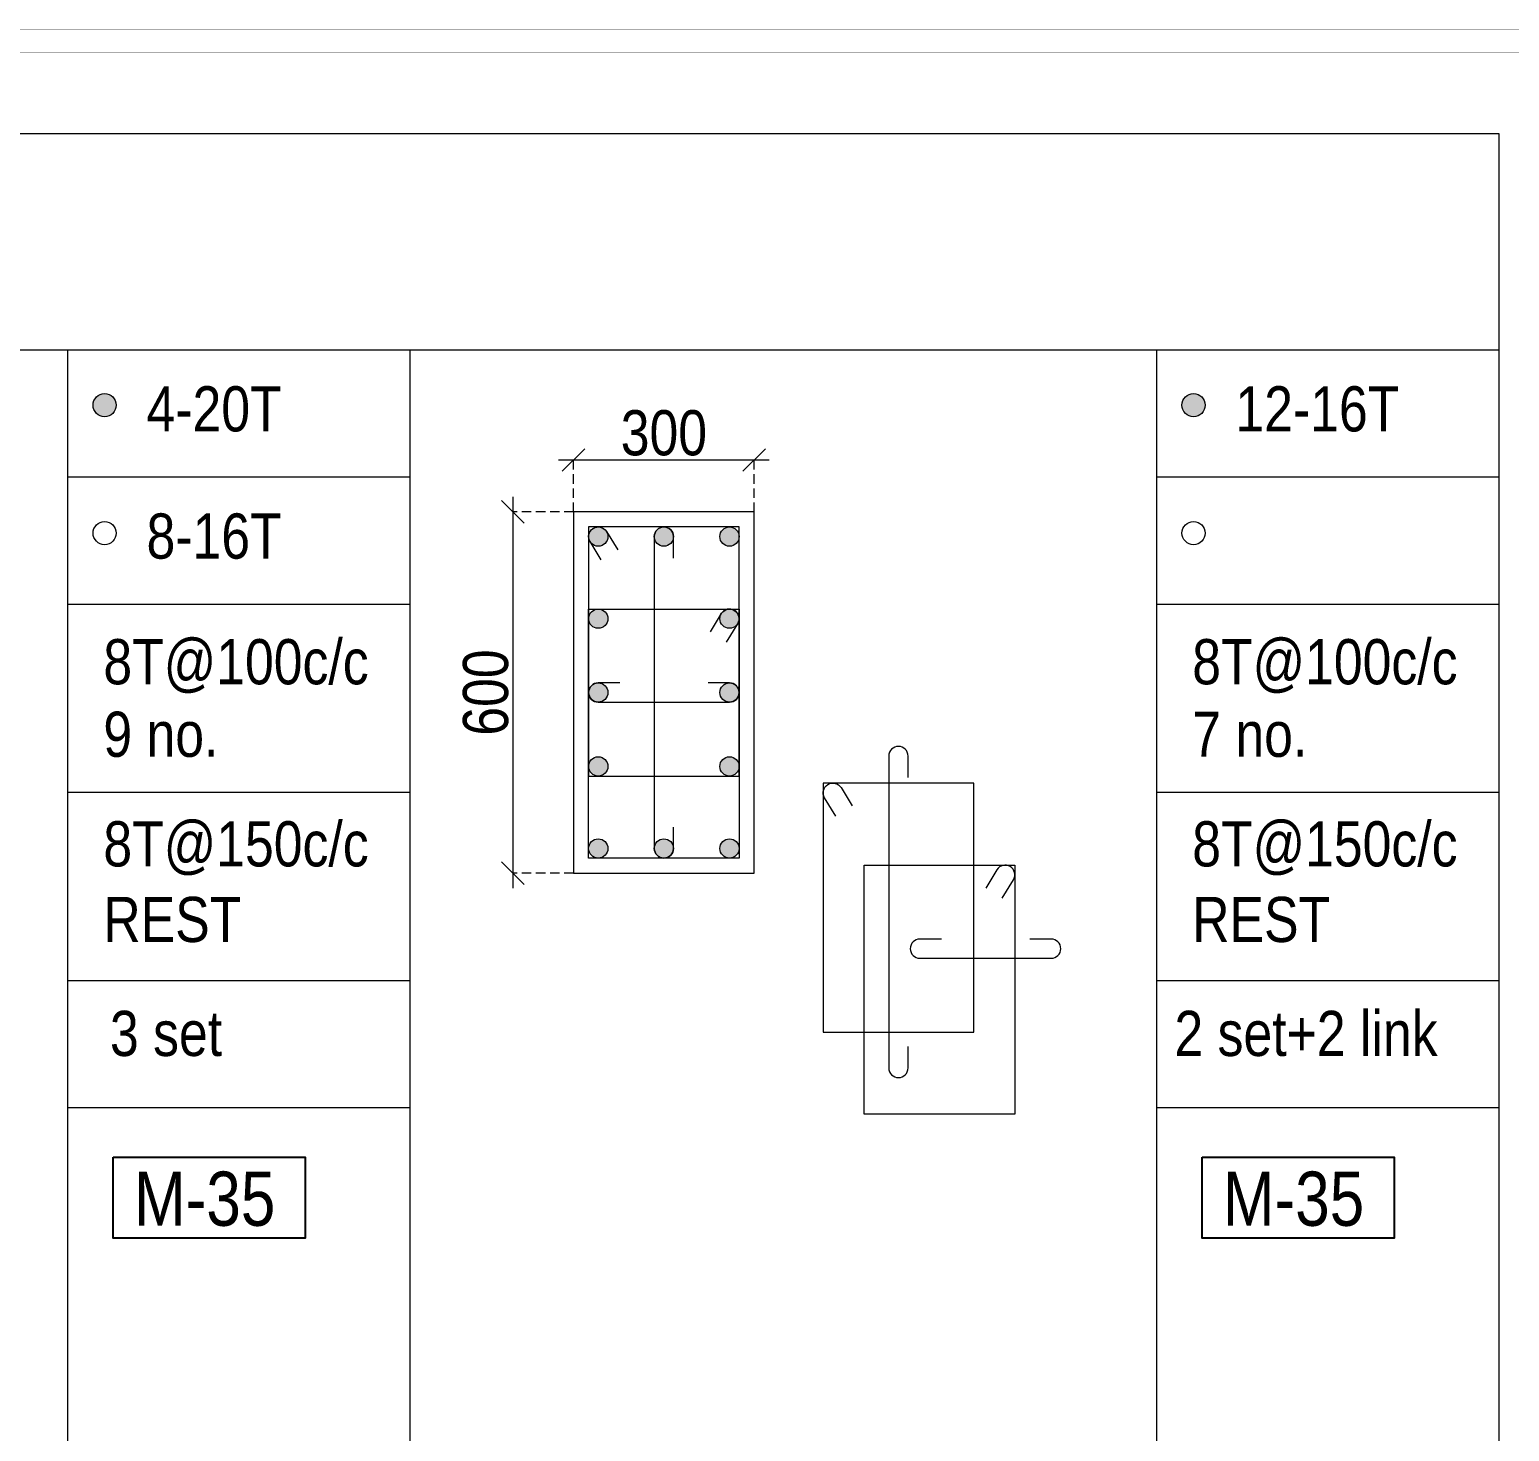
# Model space of a CAD drawing. Header units: millimetres. Extents: x 1112055 to 3390982, y -148532 to 766891.
# Drawn here: x 2062742 to 2072572, y 375020 to 384332 of the extents above; entities that cross this region are included whole.
import ezdxf
from ezdxf.enums import TextEntityAlignment as Align

# ---------------------------------------------------------------- set-up
doc = ezdxf.new("R2010")
doc.units = ezdxf.units.MM
doc.header["$PDMODE"] = 35
doc.header["$PDSIZE"] = -25
doc.linetypes.add('DASHED2', pattern=[0.375, 0.25, -0.125])
doc.linetypes.add('Hidden', pattern=[9.525, 6.35, -3.175])
for name, color, linetype, lineweight in [('B COL. SIZE DIM', 220, 'Continuous', 25), ('B COLSCH', 204, 'Continuous', 20), ('B COLUMN', 1, 'Hidden', 9), ('B STEEL', 34, 'Continuous', 15), ('B TITLE BLOCK', 250, 'Continuous', 0)]:
    doc.layers.add(name, color=color, linetype=linetype, lineweight=lineweight)
doc.layers.add('B TEXT', color=7, linetype='Continuous')
doc.styles.add('dim inside', font='romans.shx', dxfattribs={"width": 0.8, "height": 125})
doc.styles.add('SWINC', font='swissc.ttf')
doc.dimstyles.new('dim inside', dxfattribs={"dimtxt": 125, "dimasz": 100, "dimexe": 0, "dimexo": 0, "dimgap": 10, "dimtad": 0, "dimdec": 0, "dimzin": 0, "dimdsep": 46, "dimtxsty": 'dim inside', "dimblk": 'SMALL', "dimcen": 0.09, "dimadec": 0, "dimazin": 0, "dimtfac": 1, "dimtdec": 0, "dimtofl": 0, "dimtmove": 0, "dimatfit": 3, "dimfxl": 1, "dimtolj": 1, "dimtzin": 0, "dimarcsym": 2})

# ---------------------------------------------------------------- blocks, each defined once
blk = doc.blocks.new('_Oblique')
at = {"color": 0, "linetype": 'ByBlock', "lineweight": -2}
blk.add_line((-0.5, -0.5), (0.5, 0.5), dxfattribs=at)
blk = doc.blocks.new('*D1709')
at = {"layer": 'B COL. SIZE DIM', "color": 250, "lineweight": 9, "ltscale": 250, "transparency": 16777216}
blk.add_line((2066255.6, 381473.1), (2067655.6, 381473.1), dxfattribs=at)
at = {"layer": 'B COL. SIZE DIM', "color": 250, "linetype": 'DASHED2', "lineweight": 9, "ltscale": 250, "transparency": 16777216}
for p, q in [((2066355.6, 381128.2), (2066355.6, 381473.1)), ((2067555.6, 381128.2), (2067555.6, 381473.1))]:
    blk.add_line(p, q, dxfattribs=at)
at = {"layer": 'Defpoints', "color": 0, "ltscale": 250, "transparency": 16777216}
for p in [(2067555.6, 381473.1), (2066355.6, 381128.2), (2067555.6, 381128.2)]:
    blk.add_point(p, dxfattribs=at)
at = {"layer": 'B COL. SIZE DIM', "color": 250, "lineweight": 9, "ltscale": 250, "transparency": 16777216, "xscale": 150, "yscale": 150, "zscale": 150, "rotation": 180}
blk.add_blockref('_Oblique', (2066355.6, 381473.1), dxfattribs=at)
at = {"layer": 'B COL. SIZE DIM', "color": 250, "lineweight": 9, "ltscale": 250, "transparency": 16777216, "xscale": 150, "yscale": 150, "zscale": 150}
blk.add_blockref('_Oblique', (2067555.6, 381473.1), dxfattribs=at)
at = {"layer": 'B COL. SIZE DIM', "color": 6, "ltscale": 250, "transparency": 16777216, "insert": (2066955.6, 381651.9), "char_height": 300, "attachment_point": 5, "style": 'SWINC'}
blk.add_mtext('\\A1;300', dxfattribs=at)
blk = doc.blocks.new('*D1710')
at = {"layer": 'B COL. SIZE DIM', "color": 250, "lineweight": 9, "ltscale": 250, "transparency": 16777216}
blk.add_line((2065951.7, 381228.2), (2065951.7, 378628.2), dxfattribs=at)
at = {"layer": 'B COL. SIZE DIM', "color": 250, "linetype": 'DASHED2', "lineweight": 9, "ltscale": 250, "transparency": 16777216}
for p, q in [((2066355.6, 381128.2), (2065951.7, 381128.2)), ((2066355.6, 378728.2), (2065951.7, 378728.2))]:
    blk.add_line(p, q, dxfattribs=at)
at = {"layer": 'Defpoints', "color": 0, "ltscale": 250, "transparency": 16777216}
for p in [(2066355.6, 381128.2), (2065951.7, 378728.2), (2066355.6, 378728.2)]:
    blk.add_point(p, dxfattribs=at)
at = {"layer": 'B COL. SIZE DIM', "color": 250, "lineweight": 9, "ltscale": 250, "transparency": 16777216, "xscale": 150, "yscale": 150, "zscale": 150}
for p, rotation in [((2065951.7, 381128.2), 90), ((2065951.7, 378728.2), 270)]:
    blk.add_blockref('_Oblique', p, dxfattribs=dict(at, rotation=rotation))
at = {"layer": 'B COL. SIZE DIM', "color": 6, "ltscale": 250, "transparency": 16777216, "insert": (2065772.7, 379928.2), "char_height": 300, "attachment_point": 5, "rotation": 90, "style": 'SWINC'}
blk.add_mtext('\\A1;600', dxfattribs=at)

msp = doc.modelspace()

# ---------------------------------------------------------------- hatches: boundary and pattern name
at = {"layer": 'B STEEL', "lineweight": 9, "ltscale": 0.5}
h = msp.add_hatch(color=34, dxfattribs=at)
edge = h.paths.add_edge_path()
edge.add_arc((2063240.4, 381837.3), 76.8, 0, 360)
h = msp.add_hatch(color=34, dxfattribs=at)
edge = h.paths.add_edge_path()
edge.add_arc((2070474, 381837.3), 76.8, 0, 360)
h = msp.add_hatch(color=34, dxfattribs=at)
edge = h.paths.add_edge_path()
edge.add_arc((2066519.6, 380964.1), 64, 0, 360)
at = {"layer": 'B STEEL'}
h = msp.add_hatch(color=34, dxfattribs=at)
edge = h.paths.add_edge_path()
edge.add_arc((2066955.6, 380964.1), 64, 0, 360)
at = {"layer": 'B STEEL', "lineweight": 9, "ltscale": 0.5}
h = msp.add_hatch(color=34, dxfattribs=at)
edge = h.paths.add_edge_path()
edge.add_arc((2067391.6, 380964.1), 64, 180, 540, ccw=False)
at = {"layer": 'B STEEL'}
h = msp.add_hatch(color=34, dxfattribs=at)
edge = h.paths.add_edge_path()
edge.add_arc((2066519.6, 380418.8), 64, 0, 360)
h = msp.add_hatch(color=34, dxfattribs=at)
edge = h.paths.add_edge_path()
edge.add_arc((2067391.6, 380418.8), 64, 0, 360)
at = {"layer": 'B STEEL', "lineweight": 9, "ltscale": 0.5}
h = msp.add_hatch(color=34, dxfattribs=at)
edge = h.paths.add_edge_path()
edge.add_arc((2066519.6, 379928.2), 64, 0, 360, ccw=False)
h = msp.add_hatch(color=34, dxfattribs=at)
edge = h.paths.add_edge_path()
edge.add_arc((2067391.6, 379928.2), 64, -180, 180)
at = {"layer": 'B STEEL'}
h = msp.add_hatch(color=34, dxfattribs=at)
edge = h.paths.add_edge_path()
edge.add_arc((2066519.6, 379437.5), 64, 0, 360)
h = msp.add_hatch(color=34, dxfattribs=at)
edge = h.paths.add_edge_path()
edge.add_arc((2067391.6, 379437.5), 64, 0, 360)
at = {"layer": 'B STEEL', "lineweight": 9, "ltscale": 0.5}
h = msp.add_hatch(color=34, dxfattribs=at)
edge = h.paths.add_edge_path()
edge.add_arc((2066519.6, 378892.2), 64, 0, 360, ccw=False)
at = {"layer": 'B STEEL'}
h = msp.add_hatch(color=34, dxfattribs=at)
edge = h.paths.add_edge_path()
edge.add_arc((2066955.6, 378892.2), 64, 0, 360)
at = {"layer": 'B STEEL', "lineweight": 9, "ltscale": 0.5}
h = msp.add_hatch(color=34, dxfattribs=at)
edge = h.paths.add_edge_path()
edge.add_arc((2067391.6, 378892.2), 64, -180, 180)

# ---------------------------------------------------------------- linework, layer by layer
at = {"layer": 'B COLSCH', "color": 250, "lineweight": 0}
for p, q in [((2025459.8, 383641.1), (2072502.1, 383641.1)), ((2072502.1, 383641.1), (2072502.1, 358585.8)), ((2025459.8, 382205.6), (2072502.1, 382205.6)), ((2062994.1, 382205.6), (2062994.1, 365726)), ((2065268.5, 382205.6), (2065268.5, 358585.8)), ((2070227.7, 382205.6), (2070227.7, 365726)), ((2062994.1, 381360.6), (2065268.5, 381360.6)), ((2070227.7, 381360.6), (2072502.1, 381360.6)), ((2062994.1, 380515.6), (2065268.5, 380515.6)), ((2070227.7, 380515.6), (2072502.1, 380515.6)), ((2062994.1, 379265.9), (2065268.5, 379265.9)), ((2070227.7, 379265.9), (2072502.1, 379265.9)), ((2062994.1, 378016.1), (2065268.5, 378016.1)), ((2070227.7, 378016.1), (2072502.1, 378016.1)), ((2062994.1, 377171.1), (2065268.5, 377171.1)), ((2070227.7, 377171.1), (2072502.1, 377171.1))]:
    msp.add_line(p, q, dxfattribs=at)
at = {"layer": 'B COLUMN', "color": 1, "linetype": 'ByBlock', "lineweight": 20}
msp.add_lwpolyline([(2066355.6, 378728.2), (2067555.6, 378728.2), (2067555.6, 381128.2), (2066355.6, 381128.2)], close=True, dxfattribs=at)
at = {"layer": 'B STEEL', "color": 34, "lineweight": 9, "ltscale": 0.5}
for points in [[(2066455.6, 379373.5), (2067455.6, 379373.5), (2067455.6, 381028.2), (2066455.6, 381028.2)], [(2066455.6, 380482.8), (2067455.6, 380482.8), (2067455.6, 378828.2), (2066455.6, 378828.2)], [(2068013.8, 377672), (2069013.8, 377672), (2069013.8, 379326.6), (2068013.8, 379326.6)], [(2068286.7, 378781.3), (2069286.7, 378781.3), (2069286.7, 377126.6), (2068286.7, 377126.6)]]:
    msp.add_lwpolyline(points, close=True, dxfattribs=at)
for points in [[(2066539.9, 380809.1), (2066465.1, 380930.6, -1), (2066574.1, 380997.7), (2066648.9, 380876.2)], [(2067019.6, 380821.5), (2067019.6, 380964.1, 1), (2066891.6, 380964.1), (2066891.6, 378892.2, 1), (2067019.6, 378892.2), (2067019.6, 379034.8)], [(2067371.3, 380263.8), (2067446.1, 380385.3, 1), (2067337, 380452.4), (2067262.3, 380330.9)], [(2066662.3, 379992.2), (2066519.6, 379992.2, 1), (2066519.6, 379864.1), (2067391.6, 379864.1, 1), (2067391.6, 379992.2), (2067248.9, 379992.2)], [(2068577.8, 379363.5), (2068577.8, 379506.2, 1), (2068449.7, 379506.2), (2068449.7, 377434.2, 1), (2068577.8, 377434.2), (2068577.8, 377576.9)], [(2068098, 379107.6), (2068023.3, 379229.1, -1), (2068132.3, 379296.2), (2068207.1, 379174.7)], [(2069202.4, 378562.2), (2069277.2, 378683.7, 1), (2069168.2, 378750.8), (2069093.4, 378629.4)], [(2068798.9, 378290.6), (2068656.2, 378290.6, 1), (2068656.2, 378162.6), (2069528.2, 378162.6, 1), (2069528.2, 378290.6), (2069385.6, 378290.6)]]:
    msp.add_lwpolyline(points, format="xyb", dxfattribs=at)
for centre, radius in [((2063240.4, 381837.3), 76.8), ((2070474, 381837.3), 76.8), ((2063240.4, 380987.1), 76.8), ((2070474, 380987.1), 76.8), ((2066519.6, 380964.1), 64), ((2066955.6, 380964.1), 64), ((2067391.6, 380964.1), 64), ((2066519.6, 380418.8), 64), ((2067391.6, 380418.8), 64), ((2066519.6, 379928.2), 64), ((2067391.6, 379928.2), 64), ((2066519.6, 379437.5), 64), ((2067391.6, 379437.5), 64), ((2066519.6, 378892.2), 64), ((2066955.6, 378892.2), 64), ((2067391.6, 378892.2), 64)]:
    msp.add_circle(centre, radius, dxfattribs=at)
at = {"layer": 'B TEXT', "color": 1}
for points in [[(2063297.8, 376842.1), (2064572.4, 376842.1), (2064572.4, 376304.1), (2063297.8, 376304.1)], [(2070531.3, 376842.1), (2071805.9, 376842.1), (2071805.9, 376304.1), (2070531.3, 376304.1)]]:
    msp.add_lwpolyline(points, close=True, dxfattribs=at)
at = {"layer": 'B TITLE BLOCK', "color": 1, "const_width": 3.38}
msp.add_lwpolyline([(2024770.3, 384330.6), (2024770.3, 351073.3), (2077591.6, 351073.3), (2077591.6, 384330.6)], close=True, dxfattribs=at)
at = {"layer": 'B TITLE BLOCK', "color": 250, "lineweight": 0, "const_width": 3.38}
msp.add_lwpolyline([(2024921.1, 384179.9), (2024921.1, 351224.1), (2077440.8, 351224.1), (2077440.8, 384179.9)], close=True, dxfattribs=at)

# ---------------------------------------------------------------- texts
at = {"layer": 'B TEXT', "style": 'SWINC'}
for s, p in [('4-20T', (2063518.9, 381662.8)), ('12-16T', (2070752.5, 381662.8)), ('8-16T', (2063518.9, 380817.8)), ('8T@100c/c', (2063232, 379982.9)), ('8T@100c/c', (2070465.5, 379982.9)), ('9 no.', (2063232, 379501.2)), ('7 no.', (2070465.5, 379501.2)), ('8T@150c/c', (2063232, 378773)), ('8T@150c/c', (2063232, 378773)), ('8T@150c/c', (2070465.5, 378773)), ('REST', (2063232, 378270.7)), ('REST', (2063232, 378270.7)), ('REST', (2070465.5, 378270.7)), ('3 set', (2063275.8, 377513.6)), ('2 set+2 link', (2070347.2, 377513.6))]:
    msp.add_text(s, height=300, dxfattribs=at).set_placement(p)
at = {"layer": 'B TEXT', "color": 1, "style": 'SWINC'}
for p in [(2063435.2, 376277.6), (2070668.7, 376277.6)]:
    msp.add_text('M-35', height=360, dxfattribs=at).set_placement(p, align=Align.BOTTOM_LEFT)

# ---------------------------------------------------------------- dimensions: what is measured, and where the dimension line sits
at = {"layer": 'B COL. SIZE DIM', "color": 250, "ltscale": 250}
dim = msp.add_linear_dim(base=(2067555.6, 381473.1), p1=(2066355.6, 381128.2), p2=(2067555.6, 381128.2), dimstyle='dim inside', override={"dimtxt": 300, "dimasz": 150, "dimgap": 25, "dimtad": 3, "dimlfac": 0.25, "dimtxsty": 'SWINC', "dimblk1": 'Oblique', "dimblk2": 'Oblique', "dimsah": 1, "dimdle": 100, "dimclrd": 250, "dimclre": 250, "dimclrt": 6, "dimfxl": 1000, "dimlwd": 9, "dimlwe": 9}, dxfattribs=at)
dim.commit()
dim.dimension.update_dxf_attribs({"geometry": '*D1709', "text_midpoint": (2066955.6, 381651.9)})
dim = msp.add_linear_dim(base=(2065951.7, 378728.2), p1=(2066355.6, 381128.2), p2=(2066355.6, 378728.2), angle=90, dimstyle='dim inside', override={"dimtxt": 300, "dimasz": 150, "dimgap": 25, "dimtad": 3, "dimlfac": 0.25, "dimtxsty": 'SWINC', "dimblk1": 'Oblique', "dimblk2": 'Oblique', "dimsah": 1, "dimdle": 100, "dimclrd": 250, "dimclre": 250, "dimclrt": 6, "dimfxl": 1000, "dimlwd": 9, "dimlwe": 9}, dxfattribs=at)
dim.commit()
dim.dimension.update_dxf_attribs({"geometry": '*D1710', "text_midpoint": (2065772.7, 379928.2)})

doc.saveas('drawing.dxf')
